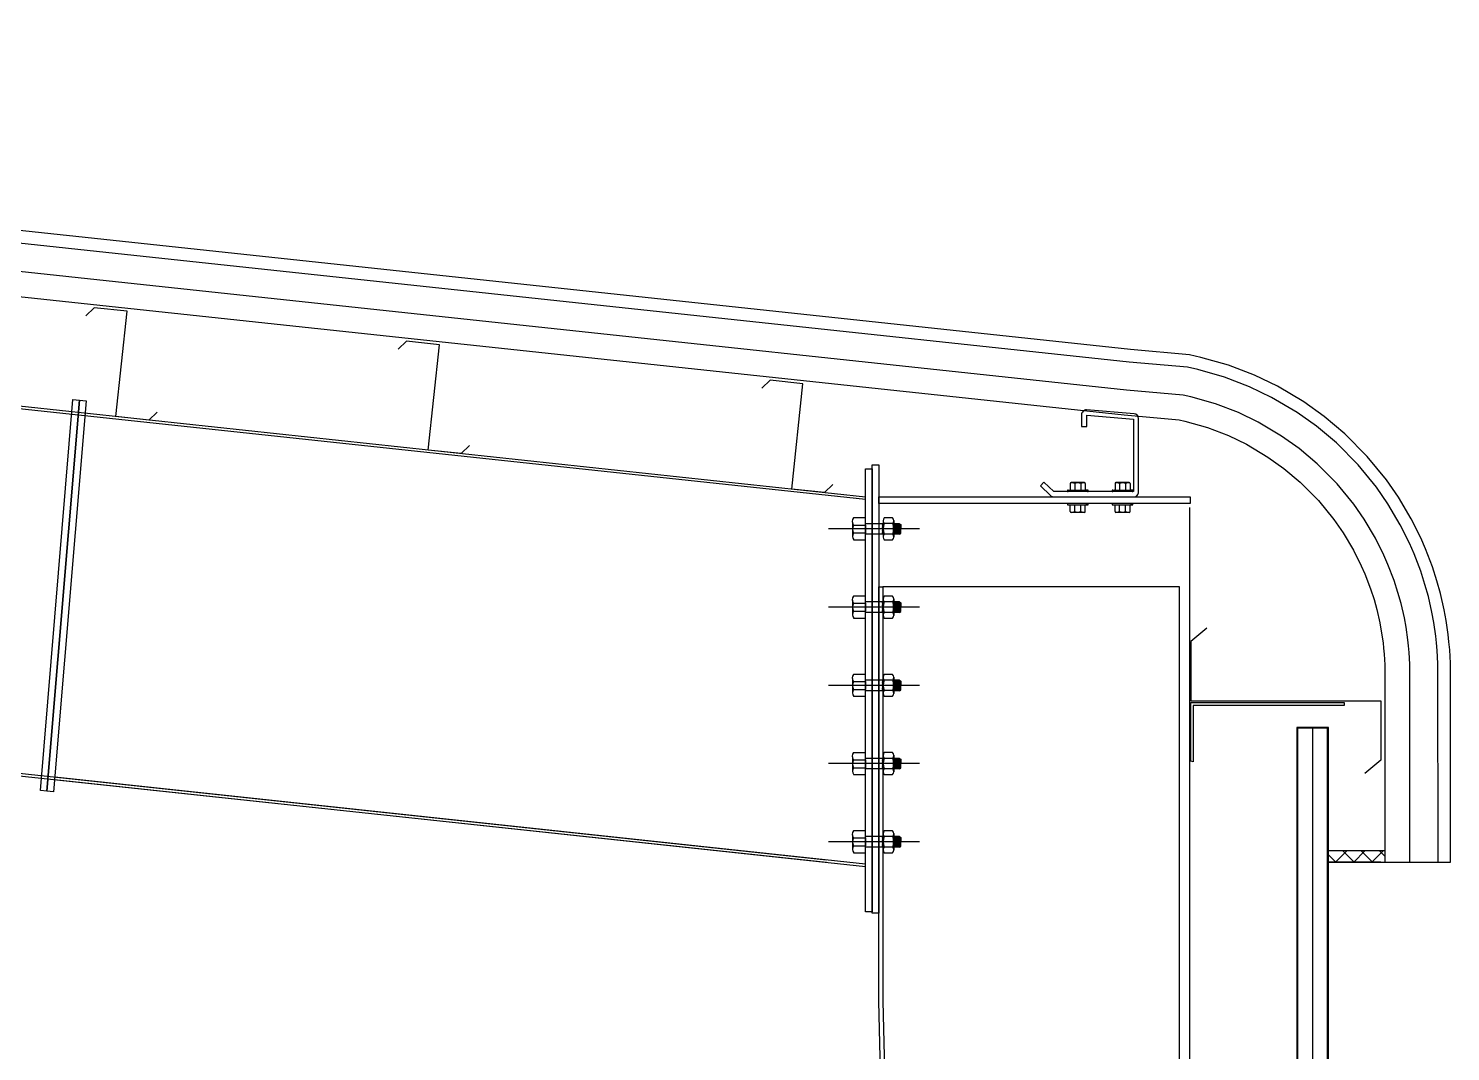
# Model space of a CAD drawing. Header units: millimetres. Extents: x -9083 to 924194, y -232449 to 321637.
# Drawn here: x 382386 to 389961, y 1901 to 7349 of the extents above; entities that cross this region are included whole.
import ezdxf

# ---------------------------------------------------------------- set-up
doc = ezdxf.new("R2010")
doc.units = ezdxf.units.MM
doc.header["$LTSCALE"] = 400
doc.header["$MEASUREMENT"] = 0
doc.linetypes.add('Dashed', pattern=[7.62, 5.08, -2.54])
doc.linetypes.add('HIDDEN', pattern=[0.375, 0.25, -0.125])
doc.layers.get('0').update_dxf_attribs({"lineweight": 0, "true_color": 0xff1414})
for name, color, linetype in [('ELE', 2, 'Continuous'), ('elevation', 7, 'Continuous'), ('SS', 1, 'Continuous')]:
    doc.layers.add(name, color=color, linetype=linetype)
doc.linetypes.add('BATTING', pattern='A,0.0001,-0.1,[134,ltypeshp.shx,S=0.1,R=0,X=-0.1,Y=0],-0.2,[134,ltypeshp.shx,S=0.1,R=180,X=0.1,Y=0],-0.1', length=0.4001)

# ---------------------------------------------------------------- blocks, each defined once
blk = doc.blocks.new('SYMB204')
at = {"color": 0, "linetype": 'ByBlock'}
for p, q in [((-160, 0), (-196, -42.9)), ((0, 0), (-160, 0)), ((0, -512), (0, 0)), ((196, -469.1), (160, -512)), ((160, -512), (0, -512))]:
    blk.add_line(p, q, dxfattribs=at)
at = {"color": 0}
blk.add_lwpolyline([(-162.1, -512), (-4.6, -512), (-4.6, -98.5), (-12, -98.5), (-12, -505.9), (-164.5, -505.9)], close=True, dxfattribs=at)
blk = doc.blocks.new('SYMB103')
at = {"color": 3, "linetype": 'ByBlock'}
for p, q in [((0, -512), (0, 0)), ((0, 0), (160, 0)), ((160, 0), (196, -42.9)), ((-196, -469.1), (-160, -512)), ((-160, -512), (0, -512))]:
    blk.add_line(p, q, dxfattribs=at)

msp = doc.modelspace()

# ---------------------------------------------------------------- hatches: boundary and pattern name
at = {"layer": 'ELE'}
h = msp.add_hatch(dxfattribs=at)
h.set_pattern_fill('ANSI37', color=1, scale=550.426638, style=0)
h.set_pattern_definition([(45, (13615.384, -88504.916), (-48.651301, 48.651301), []), (135, (13615.384, -88504.916), (-48.651301, -48.651301), [])])
h.paths.add_polyline_path([(389611.24359, 2969.58613), (389611.24359, 2909.43112), (389311.40012, 2909.41384), (389311.40012, 2969.56884)])

# ---------------------------------------------------------------- linework, layer by layer
at = {"layer": 'ELE', "color": 1}
for p, q in [((387935.892, 4926.35129), (387935.892, 4892.7287)), ((387947.98702, 4930.17077), (387939.71148, 4930.17077)), ((388003.36948, 4930.17077), (387947.98702, 4930.17077)), ((387995.12228, 4930.17077), (387956.23422, 4930.17077)), ((387959.77648, 4925.45825), (387959.77648, 4890.38452)), ((387991.58002, 4925.45825), (387991.58002, 4890.38452)), ((388011.64502, 4930.17077), (388003.36948, 4930.17077)), ((388015.4645, 4926.35129), (388015.4645, 4892.93084)), ((388174.1885, 4926.35129), (388174.1885, 4892.7287)), ((388186.28352, 4930.17077), (388178.00798, 4930.17077)), ((388241.66598, 4930.17077), (388186.28352, 4930.17077)), ((388233.41878, 4930.17077), (388194.53072, 4930.17077)), ((388198.07298, 4925.45825), (388198.07298, 4890.38452)), ((388229.87652, 4925.45825), (388229.87652, 4890.38452)), ((388249.94152, 4930.17077), (388241.66598, 4930.17077)), ((388253.761, 4926.35129), (388253.761, 4892.93084)), ((387923.80972, 4890.38452), (388027.57225, 4890.38452)), ((388027.57225, 4882.42727), (387923.80972, 4882.42727)), ((388027.57225, 4890.38452), (388018.01082, 4890.38452)), ((388031.39173, 4886.56504), (388031.39173, 4886.24675)), ((388162.10622, 4890.38452), (388265.86875, 4890.38452)), ((388265.86875, 4882.42727), (388162.10622, 4882.42727)), ((388265.86875, 4890.38452), (388256.30732, 4890.38452)), ((388269.68823, 4886.56504), (388269.68823, 4886.24675)), ((388027.57225, 4819.63154), (387923.80972, 4819.63154)), ((387923.80972, 4811.67429), (388027.57225, 4811.67429)), ((387935.892, 4775.70753), (387935.892, 4809.33011)), ((387959.77648, 4776.60057), (387959.77648, 4811.67429)), ((387991.58002, 4776.60057), (387991.58002, 4811.67429)), ((388015.4645, 4775.70753), (388015.4645, 4809.12797)), ((388027.57225, 4811.67429), (388018.01082, 4811.67429)), ((388031.39173, 4815.49377), (388031.39173, 4815.81206)), ((388265.86875, 4819.63154), (388162.10622, 4819.63154)), ((388162.10622, 4811.67429), (388265.86875, 4811.67429)), ((388174.1885, 4775.70753), (388174.1885, 4809.33011)), ((388198.07298, 4776.60057), (388198.07298, 4811.67429)), ((388229.87652, 4776.60057), (388229.87652, 4811.67429)), ((388253.761, 4775.70753), (388253.761, 4809.12797)), ((388265.86875, 4811.67429), (388256.30732, 4811.67429)), ((388269.68823, 4815.49377), (388269.68823, 4815.81206)), ((387947.98702, 4771.88805), (387939.71148, 4771.88805)), ((388003.36948, 4771.88805), (387947.98702, 4771.88805)), ((387995.12228, 4771.88805), (387956.23422, 4771.88805)), ((388011.64502, 4771.88805), (388003.36948, 4771.88805)), ((388186.28352, 4771.88805), (388178.00798, 4771.88805)), ((388241.66598, 4771.88805), (388186.28352, 4771.88805)), ((388233.41878, 4771.88805), (388194.53072, 4771.88805)), ((388249.94152, 4771.88805), (388241.66598, 4771.88805))]:
    msp.add_line(p, q, dxfattribs=at)
at = {"layer": 'ELE', "color": 2, "linetype": 'Continuous'}
msp.add_line((388572.57985, -3032.39765), (388572.57985, 4797.37309), dxfattribs=at)
at = {"layer": 'ELE', "color": 2}
for p, q in [((386781.0252, 4704.23419), (386845.05019, 4704.23419)), ((386845.05019, 4704.35065), (386845.05019, 4661.94805)), ((386845.05019, 4704.16046), (386845.05019, 4661.75786)), ((386934.07222, 4711.63652), (386938.40056, 4700.26501)), ((386934.34382, 4703.04031), (386938.40056, 4692.38235)), ((386934.34382, 4700.15598), (386938.40056, 4689.49801)), ((386934.4976, 4707.63462), (386938.40056, 4697.38068)), ((386937.0726, 4711.63652), (386938.40056, 4708.14766)), ((386937.49798, 4707.63462), (386938.40056, 4705.26333)), ((386989.68991, 4711.74325), (386943.71781, 4711.74325)), ((387026.58236, 4711.54267), (386995.00716, 4711.54267)), ((386995.00716, 4708.17573), (387015.11041, 4655.35999)), ((386995.00716, 4705.2914), (387012.52503, 4659.26804)), ((386995.00716, 4700.29307), (387012.11003, 4655.35999)), ((386995.00716, 4697.40875), (387009.52465, 4659.26804)), ((386996.69026, 4711.63652), (387018.11079, 4655.35999)), ((386997.11564, 4707.63462), (387015.52541, 4659.26804)), ((386999.69063, 4711.63652), (387021.11117, 4655.35999)), ((387000.11601, 4707.63462), (387018.52578, 4659.26804)), ((387002.69101, 4711.63652), (387024.11154, 4655.35999)), ((387003.11639, 4707.63462), (387021.52616, 4659.26804)), ((387005.69139, 4711.63652), (387024.93005, 4661.09226)), ((387006.11677, 4707.63462), (387024.52653, 4659.26804)), ((387008.69176, 4711.63652), (387024.93005, 4668.97491)), ((387009.11714, 4707.63462), (387024.93005, 4666.0906)), ((387011.69214, 4711.63652), (387024.93005, 4676.85757)), ((387012.11752, 4707.63462), (387024.93005, 4673.97325)), ((387014.69252, 4711.63652), (387024.93005, 4684.74024)), ((387015.1179, 4707.63462), (387024.93005, 4681.85591)), ((387017.69289, 4711.63652), (387024.93005, 4692.6229)), ((387018.11827, 4707.63462), (387024.93005, 4689.73857)), ((387020.98701, 4711.63652), (387024.93005, 4701.27729)), ((387021.11865, 4707.63462), (387024.93005, 4697.62123)), ((387024.07355, 4704.06753), (387024.75914, 4702.26632)), ((387024.38293, 4701.15697), (387024.75914, 4700.16856)), ((387026.58236, 4711.54267), (387026.58236, 4655.35999)), ((387033.41943, 4706.6531), (387033.41943, 4683.45133)), ((386781.0252, 4662.0645), (386845.05019, 4662.0645)), ((386934.34382, 4695.15766), (386938.40056, 4684.49969)), ((386934.34382, 4692.27333), (386938.40056, 4681.61535)), ((386934.34382, 4687.27499), (386938.40056, 4676.61702)), ((386934.34382, 4684.39067), (386938.40056, 4673.73269)), ((386934.34382, 4679.39233), (386938.40056, 4668.73437)), ((386934.34382, 4676.50801), (386938.40056, 4665.85004)), ((386934.34382, 4671.50967), (386938.40056, 4660.8517)), ((386934.34382, 4668.62534), (386937.90549, 4659.26804)), ((386934.34382, 4663.62702), (386937.49049, 4655.35999)), ((386934.34382, 4660.74269), (386934.90511, 4659.26804)), ((386989.68991, 4655.7935), (386943.71781, 4655.7935)), ((386995.00716, 4692.41041), (387009.10966, 4655.35999)), ((386995.00716, 4689.52609), (387006.52428, 4659.26804)), ((386995.00716, 4684.52775), (387006.10928, 4655.35999)), ((386995.00716, 4681.64343), (387003.5239, 4659.26804)), ((386995.00716, 4676.64509), (387003.10891, 4655.35999)), ((386995.00716, 4673.76077), (387000.52352, 4659.26804)), ((386995.00716, 4668.76243), (387000.10853, 4655.35999)), ((386995.00716, 4665.8781), (386997.52315, 4659.26804)), ((386995.00716, 4660.87978), (386997.10815, 4655.35999)), ((387026.58236, 4655.35999), (386995.00716, 4655.35999)), ((387033.41943, 4660.24956), (387033.41943, 4683.45133)), ((386781.0252, 4287.6613), (386845.05019, 4287.6613)), ((386781.0252, 4245.49162), (386845.05019, 4245.49162)), ((386845.05019, 4287.77776), (386845.05019, 4245.37517)), ((386845.05019, 4287.58757), (386845.05019, 4245.18497)), ((386934.07222, 4295.06364), (386938.40056, 4283.69212)), ((386934.34382, 4286.46743), (386938.40056, 4275.80946)), ((386934.34382, 4283.5831), (386938.40056, 4272.92512)), ((386934.34382, 4278.58477), (386938.40056, 4267.9268)), ((386934.34382, 4275.70044), (386938.40056, 4265.04246)), ((386934.34382, 4270.7021), (386938.40056, 4260.04414)), ((386934.34382, 4267.81778), (386938.40056, 4257.15981)), ((386934.34382, 4262.81944), (386938.40056, 4252.16148)), ((386934.34382, 4259.93512), (386938.40056, 4249.27715)), ((386934.34382, 4254.93678), (386938.40056, 4244.27881)), ((386934.34382, 4252.05246), (386937.90549, 4242.69515)), ((386934.34382, 4247.05413), (386937.49049, 4238.78711)), ((386934.34382, 4244.1698), (386934.90511, 4242.69515)), ((386934.4976, 4291.06173), (386938.40056, 4280.80779)), ((386937.0726, 4295.06364), (386938.40056, 4291.57478)), ((386937.49798, 4291.06173), (386938.40056, 4288.69045)), ((386989.68991, 4295.17036), (386943.71781, 4295.17036)), ((387026.58236, 4294.96978), (386995.00716, 4294.96978)), ((386995.00716, 4291.60284), (387015.11041, 4238.78711)), ((386995.00716, 4288.71851), (387012.52503, 4242.69515)), ((386995.00716, 4283.72019), (387012.11003, 4238.78711)), ((386995.00716, 4280.83586), (387009.52465, 4242.69515)), ((386995.00716, 4275.83752), (387009.10966, 4238.78711)), ((386995.00716, 4272.9532), (387006.52428, 4242.69515)), ((386995.00716, 4267.95486), (387006.10928, 4238.78711)), ((386995.00716, 4265.07054), (387003.5239, 4242.69515)), ((386995.00716, 4260.0722), (387003.10891, 4238.78711)), ((386995.00716, 4257.18788), (387000.52352, 4242.69515)), ((386995.00716, 4252.18955), (387000.10853, 4238.78711)), ((386995.00716, 4249.30522), (386997.52315, 4242.69515)), ((386995.00716, 4244.30689), (386997.10815, 4238.78711)), ((386996.69026, 4295.06364), (387018.11079, 4238.78711)), ((386997.11564, 4291.06173), (387015.52541, 4242.69515)), ((386999.69063, 4295.06364), (387021.11117, 4238.78711)), ((387000.11601, 4291.06173), (387018.52578, 4242.69515)), ((387002.69101, 4295.06364), (387024.11154, 4238.78711)), ((387003.11639, 4291.06173), (387021.52616, 4242.69515)), ((387005.69139, 4295.06364), (387024.93005, 4244.51937)), ((387006.11677, 4291.06173), (387024.52653, 4242.69515)), ((387008.69176, 4295.06364), (387024.93005, 4252.40203)), ((387009.11714, 4291.06173), (387024.93005, 4249.51771)), ((387011.69214, 4295.06364), (387024.93005, 4260.28468)), ((387012.11752, 4291.06173), (387024.93005, 4257.40036)), ((387014.69252, 4295.06364), (387024.93005, 4268.16735)), ((387015.1179, 4291.06173), (387024.93005, 4265.28302)), ((387017.69289, 4295.06364), (387024.93005, 4276.05001)), ((387018.11827, 4291.06173), (387024.93005, 4273.16568)), ((387020.98701, 4295.06364), (387024.93005, 4284.7044)), ((387021.11865, 4291.06173), (387024.93005, 4281.04834)), ((387024.07355, 4287.49464), (387024.75914, 4285.69343)), ((387024.38293, 4284.58408), (387024.75914, 4283.59568)), ((387026.58236, 4294.96978), (387026.58236, 4238.78711)), ((387033.41943, 4290.08022), (387033.41943, 4266.87844)), ((387033.41943, 4243.67667), (387033.41943, 4266.87844)), ((386989.68991, 4239.22061), (386943.71781, 4239.22061)), ((387026.58236, 4238.78711), (386995.00716, 4238.78711)), ((386781.0252, 3871.08841), (386845.05019, 3871.08841)), ((386845.05019, 3871.20487), (386845.05019, 3828.80228)), ((386845.05019, 3871.01469), (386845.05019, 3828.61208)), ((386934.07222, 3878.49075), (386938.40056, 3867.11923)), ((386934.34382, 3869.89454), (386938.40056, 3859.23657)), ((386934.34382, 3867.01021), (386938.40056, 3856.35223)), ((386934.4976, 3874.48885), (386938.40056, 3864.2349)), ((386937.0726, 3878.49075), (386938.40056, 3875.00189)), ((386937.49798, 3874.48885), (386938.40056, 3872.11756)), ((386989.68991, 3878.59747), (386943.71781, 3878.59747)), ((387026.58236, 3878.39689), (386995.00716, 3878.39689)), ((386995.00716, 3875.02996), (387015.11041, 3822.21422)), ((386995.00716, 3872.14563), (387012.52503, 3826.12227)), ((386995.00716, 3867.1473), (387012.11003, 3822.21422)), ((386995.00716, 3864.26297), (387009.52465, 3826.12227)), ((386996.69026, 3878.49075), (387018.11079, 3822.21422)), ((386997.11564, 3874.48885), (387015.52541, 3826.12227)), ((386999.69063, 3878.49075), (387021.11117, 3822.21422)), ((387000.11601, 3874.48885), (387018.52578, 3826.12227)), ((387002.69101, 3878.49075), (387024.11154, 3822.21422)), ((387003.11639, 3874.48885), (387021.52616, 3826.12227)), ((387005.69139, 3878.49075), (387024.93005, 3827.94648)), ((387006.11677, 3874.48885), (387024.52653, 3826.12227)), ((387008.69176, 3878.49075), (387024.93005, 3835.82914)), ((387009.11714, 3874.48885), (387024.93005, 3832.94482)), ((387011.69214, 3878.49075), (387024.93005, 3843.7118)), ((387012.11752, 3874.48885), (387024.93005, 3840.82748)), ((387014.69252, 3878.49075), (387024.93005, 3851.59446)), ((387015.1179, 3874.48885), (387024.93005, 3848.71013)), ((387017.69289, 3878.49075), (387024.93005, 3859.47712)), ((387018.11827, 3874.48885), (387024.93005, 3856.59279)), ((387020.98701, 3878.49075), (387024.93005, 3868.13152)), ((387021.11865, 3874.48885), (387024.93005, 3864.47545)), ((387024.07355, 3870.92175), (387024.75914, 3869.12054)), ((387024.38293, 3868.0112), (387024.75914, 3867.02279)), ((387026.58236, 3878.39689), (387026.58236, 3822.21422)), ((387033.41943, 3873.50733), (387033.41943, 3850.30556)), ((386781.0252, 3828.91873), (386845.05019, 3828.91873)), ((386934.34382, 3862.01188), (386938.40056, 3851.35392)), ((386934.34382, 3859.12755), (386938.40056, 3848.46958)), ((386934.34382, 3854.12921), (386938.40056, 3843.47125)), ((386934.34382, 3851.24489), (386938.40056, 3840.58692)), ((386934.34382, 3846.24655), (386938.40056, 3835.58859)), ((386934.34382, 3843.36224), (386938.40056, 3832.70426)), ((386934.34382, 3838.3639), (386938.40056, 3827.70592)), ((386934.34382, 3835.47957), (386937.90549, 3826.12227)), ((386934.34382, 3830.48124), (386937.49049, 3822.21422)), ((386934.34382, 3827.59691), (386934.90511, 3826.12227)), ((386989.68991, 3822.64772), (386943.71781, 3822.64772)), ((386995.00716, 3859.26463), (387009.10966, 3822.21422)), ((386995.00716, 3856.38031), (387006.52428, 3826.12227)), ((386995.00716, 3851.38197), (387006.10928, 3822.21422)), ((386995.00716, 3848.49765), (387003.5239, 3826.12227)), ((386995.00716, 3843.49932), (387003.10891, 3822.21422)), ((386995.00716, 3840.615), (387000.52352, 3826.12227)), ((386995.00716, 3835.61666), (387000.10853, 3822.21422)), ((386995.00716, 3832.73233), (386997.52315, 3826.12227)), ((386995.00716, 3827.734), (386997.10815, 3822.21422)), ((387026.58236, 3822.21422), (386995.00716, 3822.21422)), ((387033.41943, 3827.10378), (387033.41943, 3850.30556)), ((386781.0252, 3454.51552), (386845.05019, 3454.51552)), ((386781.0252, 3412.34584), (386845.05019, 3412.34584)), ((386845.05019, 3454.63198), (386845.05019, 3412.22939)), ((386845.05019, 3454.4418), (386845.05019, 3412.03919)), ((386934.07222, 3461.91786), (386938.40056, 3450.54634)), ((386934.34382, 3453.32165), (386938.40056, 3442.66369)), ((386934.34382, 3450.43732), (386938.40056, 3439.77935)), ((386934.34382, 3445.43899), (386938.40056, 3434.78103)), ((386934.34382, 3442.55466), (386938.40056, 3431.89669)), ((386934.34382, 3437.55632), (386938.40056, 3426.89836)), ((386934.34382, 3434.67201), (386938.40056, 3424.01403)), ((386934.34382, 3429.67367), (386938.40056, 3419.0157)), ((386934.34382, 3426.78935), (386938.40056, 3416.13137)), ((386934.34382, 3421.79101), (386938.40056, 3411.13304)), ((386934.34382, 3418.90668), (386937.90549, 3409.54938)), ((386934.34382, 3413.90835), (386937.49049, 3405.64133)), ((386934.34382, 3411.02402), (386934.90511, 3409.54938)), ((386934.4976, 3457.91596), (386938.40056, 3447.66201)), ((386937.0726, 3461.91786), (386938.40056, 3458.429)), ((386937.49798, 3457.91596), (386938.40056, 3455.54467)), ((386989.68991, 3462.02459), (386943.71781, 3462.02459)), ((387026.58236, 3461.824), (386995.00716, 3461.824)), ((386995.00716, 3458.45707), (387015.11041, 3405.64133)), ((386995.00716, 3455.57274), (387012.52503, 3409.54938)), ((386995.00716, 3450.57441), (387012.11003, 3405.64133)), ((386995.00716, 3447.69008), (387009.52465, 3409.54938)), ((386995.00716, 3442.69174), (387009.10966, 3405.64133)), ((386995.00716, 3439.80742), (387006.52428, 3409.54938)), ((386995.00716, 3434.80909), (387006.10928, 3405.64133)), ((386995.00716, 3431.92477), (387003.5239, 3409.54938)), ((386995.00716, 3426.92643), (387003.10891, 3405.64133)), ((386995.00716, 3424.04211), (387000.52352, 3409.54938)), ((386995.00716, 3419.04377), (387000.10853, 3405.64133)), ((386995.00716, 3416.15944), (386997.52315, 3409.54938)), ((386995.00716, 3411.16111), (386997.10815, 3405.64133)), ((386996.69026, 3461.91786), (387018.11079, 3405.64133)), ((386997.11564, 3457.91596), (387015.52541, 3409.54938)), ((386999.69063, 3461.91786), (387021.11117, 3405.64133)), ((387000.11601, 3457.91596), (387018.52578, 3409.54938)), ((387002.69101, 3461.91786), (387024.11154, 3405.64133)), ((387003.11639, 3457.91596), (387021.52616, 3409.54938)), ((387005.69139, 3461.91786), (387024.93005, 3411.37359)), ((387006.11677, 3457.91596), (387024.52653, 3409.54938)), ((387008.69176, 3461.91786), (387024.93005, 3419.25625)), ((387009.11714, 3457.91596), (387024.93005, 3416.37193)), ((387011.69214, 3461.91786), (387024.93005, 3427.13891)), ((387012.11752, 3457.91596), (387024.93005, 3424.25459)), ((387014.69252, 3461.91786), (387024.93005, 3435.02158)), ((387015.1179, 3457.91596), (387024.93005, 3432.13725)), ((387017.69289, 3461.91786), (387024.93005, 3442.90423)), ((387018.11827, 3457.91596), (387024.93005, 3440.0199)), ((387020.98701, 3461.91786), (387024.93005, 3451.55863)), ((387021.11865, 3457.91596), (387024.93005, 3447.90256)), ((387024.07355, 3454.34886), (387024.75914, 3452.54766)), ((387024.38293, 3451.43831), (387024.75914, 3450.4499)), ((387026.58236, 3461.824), (387026.58236, 3405.64133)), ((387033.41943, 3456.93444), (387033.41943, 3433.73267)), ((387033.41943, 3410.53089), (387033.41943, 3433.73267)), ((386989.68991, 3406.07484), (386943.71781, 3406.07484)), ((387026.58236, 3405.64133), (386995.00716, 3405.64133)), ((386781.0252, 3037.94264), (386845.05019, 3037.94264)), ((386845.05019, 3038.0591), (386845.05019, 2995.6565)), ((386845.05019, 3037.86891), (386845.05019, 2995.46631)), ((386934.07222, 3045.34497), (386938.40056, 3033.97346)), ((386934.34382, 3036.74876), (386938.40056, 3026.0908)), ((386934.34382, 3033.86443), (386938.40056, 3023.20646)), ((386934.4976, 3041.34307), (386938.40056, 3031.08913)), ((386937.0726, 3045.34497), (386938.40056, 3041.85611)), ((386937.49798, 3041.34307), (386938.40056, 3038.97178)), ((386989.68991, 3045.4517), (386943.71781, 3045.4517)), ((387026.58236, 3045.25112), (386995.00716, 3045.25112)), ((386995.00716, 3041.88418), (387015.11041, 2989.06844)), ((386995.00716, 3038.99985), (387012.52503, 2992.97649)), ((386995.00716, 3034.00152), (387012.11003, 2989.06844)), ((386995.00716, 3031.11719), (387009.52465, 2992.97649)), ((386996.69026, 3045.34497), (387018.11079, 2989.06844)), ((386997.11564, 3041.34307), (387015.52541, 2992.97649)), ((386999.69063, 3045.34497), (387021.11117, 2989.06844)), ((387000.11601, 3041.34307), (387018.52578, 2992.97649)), ((387002.69101, 3045.34497), (387024.11154, 2989.06844)), ((387003.11639, 3041.34307), (387021.52616, 2992.97649)), ((387005.69139, 3045.34497), (387024.93005, 2994.80071)), ((387006.11677, 3041.34307), (387024.52653, 2992.97649)), ((387008.69176, 3045.34497), (387024.93005, 3002.68336)), ((387009.11714, 3041.34307), (387024.93005, 2999.79904)), ((387011.69214, 3045.34497), (387024.93005, 3010.56602)), ((387012.11752, 3041.34307), (387024.93005, 3007.6817)), ((387014.69252, 3045.34497), (387024.93005, 3018.44869)), ((387015.1179, 3041.34307), (387024.93005, 3015.56436)), ((387017.69289, 3045.34497), (387024.93005, 3026.33135)), ((387018.11827, 3041.34307), (387024.93005, 3023.44702)), ((387020.98701, 3045.34497), (387024.93005, 3034.98574)), ((387021.11865, 3041.34307), (387024.93005, 3031.32967)), ((387024.07355, 3037.77598), (387024.75914, 3035.97477)), ((387024.38293, 3034.86542), (387024.75914, 3033.87701)), ((387026.58236, 3045.25112), (387026.58236, 2989.06844)), ((387033.41943, 3040.36155), (387033.41943, 3017.15978)), ((386781.0252, 2995.77295), (386845.05019, 2995.77295)), ((386934.34382, 3028.8661), (386938.40056, 3018.20814)), ((386934.34382, 3025.98178), (386938.40056, 3015.3238)), ((386934.34382, 3020.98344), (386938.40056, 3010.32547)), ((386934.34382, 3018.09912), (386938.40056, 3007.44114)), ((386934.34382, 3013.10078), (386938.40056, 3002.44282)), ((386934.34382, 3010.21646), (386938.40056, 2999.55849)), ((386934.34382, 3005.21812), (386938.40056, 2994.56015)), ((386934.34382, 3002.33379), (386937.90549, 2992.97649)), ((386934.34382, 2997.33546), (386937.49049, 2989.06844)), ((386934.34382, 2994.45114), (386934.90511, 2992.97649)), ((386989.68991, 2989.50195), (386943.71781, 2989.50195)), ((386995.00716, 3026.11886), (387009.10966, 2989.06844)), ((386995.00716, 3023.23454), (387006.52428, 2992.97649)), ((386995.00716, 3018.2362), (387006.10928, 2989.06844)), ((386995.00716, 3015.35188), (387003.5239, 2992.97649)), ((386995.00716, 3010.35354), (387003.10891, 2989.06844)), ((386995.00716, 3007.46922), (387000.52352, 2992.97649)), ((386995.00716, 3002.47088), (387000.10853, 2989.06844)), ((386995.00716, 2999.58655), (386997.52315, 2992.97649)), ((386995.00716, 2994.58823), (386997.10815, 2989.06844)), ((387026.58236, 2989.06844), (386995.00716, 2989.06844)), ((387033.41943, 2993.95801), (387033.41943, 3017.15978))]:
    msp.add_line(p, q, dxfattribs=at)
at = {"layer": 'ELE', "color": 2, "linetype": 'HIDDEN'}
for p, q in [((386938.40056, 4711.54267), (386845.05019, 4711.54267)), ((386938.40056, 4655.35999), (386845.05019, 4655.35999)), ((386938.40056, 4294.96978), (386845.05019, 4294.96978)), ((386938.40056, 4238.78711), (386845.05019, 4238.78711)), ((386938.40056, 3878.39689), (386845.05019, 3878.39689)), ((386938.40056, 3822.21422), (386845.05019, 3822.21422)), ((386938.40056, 3461.824), (386845.05019, 3461.824)), ((386938.40056, 3405.64133), (386845.05019, 3405.64133)), ((386938.40056, 3045.25112), (386845.05019, 3045.25112)), ((386938.40056, 2989.06844), (386845.05019, 2989.06844))]:
    msp.add_line(p, q, dxfattribs=at)
at = {"layer": 'ELE', "color": 2, "linetype": 'Dashed'}
for p, q in [((387132.8597, 4683.45133), (386647.40959, 4683.45133)), ((387132.8597, 4266.87844), (386647.40959, 4266.87844)), ((387132.8597, 3850.30556), (386647.40959, 3850.30556)), ((387132.8597, 3433.73267), (386647.40959, 3433.73267)), ((387132.8597, 3017.15978), (386647.40959, 3017.15978))]:
    msp.add_line(p, q, dxfattribs=at)
at = {"layer": 'ELE', "color": 6}
for p, q in [((389142.78366, 3626.33527), (389142.78366, -3014.14862)), ((389305.07366, 3626.33527), (389145.56081, 3626.33527)), ((389305.07366, 3623.55812), (389145.56081, 3623.55812)), ((389145.56081, 3623.55812), (389145.56081, -3012.99828)), ((389305.07366, -3230.67191), (389305.07366, 3623.55812)), ((389611.21921, 2969.56884), (389311.40012, 2969.56884)), ((389589.11538, 2909.41384), (389311.40012, 2909.41384))]:
    msp.add_line(p, q, dxfattribs=at)
at = {"layer": 'ELE'}
msp.add_lwpolyline([(389310.57793, 2909.41384), (389961.18892, 2909.94169), (389960.32972, 3968.95596), (389956.45317, 4040.70143), (389952.74593, 4083.23916), (389948.585, 4120.91326), (389937.80657, 4195.86682), (389927.21138, 4253.56064), (389907.67169, 4339.35312), (389888.74471, 4407.77456), (389864.89896, 4481.55249), (389828.47442, 4576.99172), (389802.56896, 4636.16747), (389751.83899, 4737.58025), (389683.45682, 4852.84888), (389619.18784, 4945.47857), (389517.77792, 5069.54212), (389398.11118, 5190.31648), (389287.95942, 5282.97047), (389179.80227, 5360.12168), (389039.38767, 5443.1758), (388916.97811, 5501.97674), (388778.08274, 5555.17747), (388631.38694, 5597.12692), (388569.81884, 5610.7136), (388256.54168, 5638.63513), (365667.10097, 8059.45437)], dxfattribs=at)
at = {"layer": 'ELE', "color": 6}
for points in [[(389894.53728, 2909.88762), (389893.67952, 3967.1296), (389889.95784, 4036.00868), (389886.41271, 4076.68641), (389882.45626, 4112.50905), (389872.0176, 4185.0998), (389861.91074, 4240.13456), (389843.02429, 4323.05888), (389824.88534, 4388.6316), (389802.01051, 4459.40549), (389766.77483, 4551.72971), (389742.19599, 4607.87505), (389693.29746, 4705.62665), (389627.34334, 4816.80243), (389565.92205, 4905.3278), (389468.18903, 5024.89308), (389352.893, 5141.25627), (389247.08946, 5230.25278), (389143.41666, 5304.20518), (389007.93292, 5384.34274), (388890.58356, 5440.71294), (388756.95969, 5491.89455), (388615.02743, 5532.4818), (388559.63702, 5544.70521), (388250.03159, 5572.29948), (365667.10097, 7992.42107)], [(365667.10097, 7707.52954), (388222.36369, 5290.37301), (388516.36424, 5264.16956), (388545.49954, 5257.74006), (388667.18673, 5222.94213), (388778.40672, 5180.34182), (388874.25023, 5134.30222), (388988.77778, 5066.56007), (389073.39211, 5006.20256), (389160.71573, 4932.75041), (389257.43626, 4835.13465), (389339.54244, 4734.68704), (389388.86105, 4663.60504), (389444.49599, 4569.82383), (389485.61089, 4487.63225), (389504.55154, 4444.36619), (389534.73463, 4365.28075), (389553.48298, 4307.27401), (389568.27283, 4253.80836), (389584.38303, 4183.07368), (389592.41451, 4139.33995), (389601.40912, 4076.79115), (389604.49651, 4048.83722), (389607.35271, 4016.06448), (389610.41616, 3959.36753), (389611.26781, 2909.65779)]]:
    msp.add_lwpolyline(points, dxfattribs=at)
at = {"layer": 'ELE', "color": 3}
msp.add_lwpolyline([(388023.12002, 5228.30207), (388023.12002, 5289.76867), (388272.2989, 5268.99341), (388272.2989, 4882.42727), (387848.80329, 4882.42727), (387795.47782, 4932.8537), (387776.56845, 4912.85721), (387830.45369, 4861.90145, 0.1916622896), (387848.03287, 4854.90594), (388274.23491, 4854.90594, 0.4142135624), (388299.82023, 4880.49126), (388299.82023, 5270.86597, 0.4044874038), (388275.08728, 5296.43708), (388022.03637, 5317.34141, 0.4240070752), (387995.59869, 5291.77029), (387995.59869, 5228.30207)], format="xyb", close=True, dxfattribs=at)
at = {"layer": 'ELE', "color": 2, "linetype": 'Continuous'}
for points in [[(386845.05019, 2643.96794), (386845.05019, 5003.61996), (386880.32029, 5003.61996), (386880.32029, 2643.96794)], [(386916.20606, 5025.7671), (386916.20606, 2636.83815), (386880.93596, 2636.83815), (386880.93596, 5025.7671)], [(388573.6635, 4819.63154), (386916.20606, 4819.63154), (386916.20606, 4854.90595), (388573.6635, 4854.90595)]]:
    msp.add_lwpolyline(points, close=True, dxfattribs=at)
at = {"layer": 'ELE', "color": 2}
for points in [[(386781.0613, 4704.19049, -0.304251868), (386781.96239, 4742.48417)], [(386989.68991, 4655.7935, 0.1844171869), (386989.68991, 4711.74325, 0.3667744775), (386989.27044, 4742.03649), (386944.13727, 4742.03649, 0.3667744775), (386943.71781, 4711.74325, 0.1844171869), (386943.71781, 4655.7935, 0.3667744775), (386944.13727, 4625.50026), (386989.27044, 4625.50026, 0.3679849874), (386989.68991, 4655.7935)], [(386781.0613, 4287.6176, -0.304251868), (386781.96239, 4325.91128)], [(386989.68991, 4239.22061, 0.1844171869), (386989.68991, 4295.17036, 0.3667744775), (386989.27044, 4325.46361), (386944.13727, 4325.46361, 0.3667744775), (386943.71781, 4295.17036, 0.1844171869), (386943.71781, 4239.22061, 0.3667744775), (386944.13727, 4208.92737), (386989.27044, 4208.92737, 0.3679849874), (386989.68991, 4239.22061)], [(386781.0613, 3871.04471, -0.304251868), (386781.96239, 3909.3384)], [(386989.68991, 3822.64772, 0.1844171869), (386989.68991, 3878.59747, 0.3667744775), (386989.27044, 3908.89072), (386944.13727, 3908.89072, 0.3667744775), (386943.71781, 3878.59747, 0.1844171869), (386943.71781, 3822.64772, 0.3667744775), (386944.13727, 3792.35448), (386989.27044, 3792.35448, 0.3679849874), (386989.68991, 3822.64772)], [(386781.0613, 3454.47182, -0.304251868), (386781.96239, 3492.76551)], [(386989.68991, 3406.07484, 0.1844171869), (386989.68991, 3462.02459, 0.3667744775), (386989.27044, 3492.31783), (386944.13727, 3492.31783, 0.3667744775), (386943.71781, 3462.02459, 0.1844171869), (386943.71781, 3406.07484, 0.3667744775), (386944.13727, 3375.78159), (386989.27044, 3375.78159, 0.3679849874), (386989.68991, 3406.07484)], [(386781.0613, 3037.89893, -0.304251868), (386781.96239, 3076.19262)], [(386989.68991, 2989.50195, 0.1844171869), (386989.68991, 3045.4517, 0.3667744775), (386989.27044, 3075.74494), (386944.13727, 3075.74494, 0.3667744775), (386943.71781, 3045.4517, 0.1844171869), (386943.71781, 2989.50195, 0.3667744775), (386944.13727, 2959.20871), (386989.27044, 2959.20871, 0.3679849874), (386989.68991, 2989.50195)]]:
    msp.add_lwpolyline(points, format="xyb", dxfattribs=at)
for points in [[(386775.70795, 4720.33155), (386775.70795, 4639.56928)], [(386781.44467, 4625.3734), (386845.05019, 4625.3734), (386845.05019, 4741.90963), (386781.44467, 4741.90963)], [(386938.40056, 4727.84061), (386938.40056, 4639.69614)], [(386995.00716, 4727.84061), (386995.00716, 4639.69614)], [(387026.58236, 4711.54267), (387033.41943, 4706.6531)], [(387026.58236, 4655.35999), (387033.41943, 4660.24956)], [(386781.44467, 4208.80051), (386845.05019, 4208.80051), (386845.05019, 4325.33675), (386781.44467, 4325.33675)], [(386775.70795, 4303.75866), (386775.70795, 4222.99639)], [(386938.40056, 4311.26772), (386938.40056, 4223.12325)], [(386995.00716, 4311.26772), (386995.00716, 4223.12325)], [(387026.58236, 4294.96978), (387033.41943, 4290.08022)], [(387026.58236, 4238.78711), (387033.41943, 4243.67667)], [(386775.70795, 3887.18577), (386775.70795, 3806.42351)], [(386781.44467, 3792.22762), (386845.05019, 3792.22762), (386845.05019, 3908.76386), (386781.44467, 3908.76386)], [(386938.40056, 3894.69483), (386938.40056, 3806.55036)], [(386995.00716, 3894.69483), (386995.00716, 3806.55036)], [(387026.58236, 3878.39689), (387033.41943, 3873.50733)], [(387026.58236, 3822.21422), (387033.41943, 3827.10378)], [(386781.44467, 3375.65473), (386845.05019, 3375.65473), (386845.05019, 3492.19097), (386781.44467, 3492.19097)], [(386775.70795, 3470.61288), (386775.70795, 3389.85062)], [(386938.40056, 3478.12195), (386938.40056, 3389.97748)], [(386995.00716, 3478.12195), (386995.00716, 3389.97748)], [(387026.58236, 3461.824), (387033.41943, 3456.93444)], [(387026.58236, 3405.64133), (387033.41943, 3410.53089)], [(386775.70795, 3054.04), (386775.70795, 2973.27773)], [(386781.44467, 2959.08185), (386845.05019, 2959.08185), (386845.05019, 3075.61808), (386781.44467, 3075.61808)], [(386938.40056, 3061.54906), (386938.40056, 2973.40459)], [(386995.00716, 3061.54906), (386995.00716, 2973.40459)], [(387026.58236, 3045.25112), (387033.41943, 3040.36155)], [(387026.58236, 2989.06844), (387033.41943, 2993.95801)]]:
    msp.add_lwpolyline(points, dxfattribs=at)
at = {"layer": 'ELE', "color": 2, "linetype": 'Continuous'}
msp.add_lwpolyline([(387239.48509, -11337.40283), (386915.12241, 2167.3478), (386915.12241, 4374.68422), (386937.31691, 4374.68422)], dxfattribs=at)
at = {"layer": 'ELE', "color": 1, "linetype": 'Continuous'}
msp.add_lwpolyline([(388517.0368, -3032.39765), (388517.0368, 4374.68422), (386937.31691, 4374.68422), (386937.31691, 2168.37249), (387263.75636, -11337.40283)], dxfattribs=at)
at = {"layer": 'ELE', "color": 6}
msp.add_lwpolyline([(389190.59199, -3147.6466), (389190.59199, -3169.96671, 0.4142135624), (389196.96917, -3176.34388), (389198.56346, -3176.34388, 0.4142135624), (389204.94063, -3169.96671), (389204.94063, -3103.71209, -0.4142135624), (389211.31781, -3097.33492), (389230.44933, -3097.33492, -0.4142135624), (389236.8265, -3103.71209), (389236.8265, -3136.48719, 0.2216976135), (389239.10456, -3141.37243), (389275.77628, -3168.17728, -0.2216976135), (389278.05434, -3173.06253), (389278.05434, -3237.98435, 0.6318317302), (389288.45724, -3242.93024), (389289.12762, -3242.38459, -0.172478306), (389295.16621, -3240.23767), (389301.01217, -3240.23767, 0.4142135624), (389310.57793, -3230.67191), (389310.57793, 3626.33527), (389142.78365, 3626.33527)], format="xyb", dxfattribs=at)
at = {"layer": 'ELE', "color": 1}
for centre, radius, start, end in [((387939.71148, 4926.35129), 3.81948, 90, 180), ((387943.87472, 4890.38452), 38.51016, 65.611355474, 101.279169686), ((387975.67825, 4890.38452), 38.51016, 65.611355474, 114.388644526), ((388007.48178, 4890.38452), 38.51016, 78.720830314, 114.388644526), ((388011.64502, 4926.35129), 3.81948, 0, 90), ((388178.00798, 4926.35129), 3.81948, 90, 180), ((388182.17122, 4890.38452), 38.51016, 65.611355474, 101.279169686), ((388213.97475, 4890.38452), 38.51016, 65.611355474, 114.388644526), ((388245.77828, 4890.38452), 38.51016, 78.720830314, 114.388644526), ((388249.94152, 4926.35129), 3.81948, 0, 90), ((387923.80972, 4886.56504), 3.81948, 90, 180), ((387923.80972, 4886.24675), 3.81948, 180, 270), ((387933.37115, 4892.93084), 2.54632, 270, 0), ((388018.01082, 4892.93084), 2.54632, 180, 270), ((388027.57225, 4886.56504), 3.81948, 0, 90), ((388027.57225, 4886.24675), 3.81948, 270, 0), ((388162.10622, 4886.56504), 3.81948, 90, 180), ((388162.10622, 4886.24675), 3.81948, 180, 270), ((388171.66765, 4892.93084), 2.54632, 270, 0), ((388256.30732, 4892.93084), 2.54632, 180, 270), ((388265.86875, 4886.56504), 3.81948, 0, 90), ((388265.86875, 4886.24675), 3.81948, 270, 0), ((387923.80972, 4815.81206), 3.81948, 90, 180), ((387923.80972, 4815.49377), 3.81948, 180, 270), ((387933.37115, 4809.12797), 2.54632, 0, 90), ((387939.71148, 4775.70753), 3.81948, 180, 270), ((387943.87472, 4811.67429), 38.51016, 258.720830314, 294.388644526), ((387975.67825, 4811.67429), 38.51016, 245.611355474, 294.388644526), ((388007.48178, 4811.67429), 38.51016, 245.611355474, 281.279169686), ((388011.64502, 4775.70753), 3.81948, 270, 0), ((388018.01082, 4809.12797), 2.54632, 90, 180), ((388027.57225, 4815.81206), 3.81948, 0, 90), ((388027.57225, 4815.49377), 3.81948, 270, 0), ((388162.10622, 4815.81206), 3.81948, 90, 180), ((388162.10622, 4815.49377), 3.81948, 180, 270), ((388171.66765, 4809.12797), 2.54632, 0, 90), ((388178.00798, 4775.70753), 3.81948, 180, 270), ((388182.17122, 4811.67429), 38.51016, 258.720830314, 294.388644526), ((388213.97475, 4811.67429), 38.51016, 245.611355474, 294.388644526), ((388245.77828, 4811.67429), 38.51016, 245.611355474, 281.279169686), ((388249.94152, 4775.70753), 3.81948, 270, 0), ((388256.30732, 4809.12797), 2.54632, 90, 180), ((388265.86875, 4815.81206), 3.81948, 0, 90), ((388265.86875, 4815.49377), 3.81948, 270, 0)]:
    msp.add_arc(centre, radius, start, end, dxfattribs=at)
at = {"layer": 'ELE', "color": 2}
for centre, radius, start, end in [((386821.53215, 4683.14935), 45.666, 152.501942247, 207.498057753), ((386808.46818, 4644.10458), 32.79128, 146.699033777, 216.068029522), ((386808.46818, 4227.53169), 32.79128, 146.699033777, 216.068029522), ((386821.53215, 4266.57646), 45.666, 152.501942247, 207.498057753), ((386821.53215, 3850.00357), 45.666, 152.501942247, 207.498057753), ((386808.46818, 3810.9588), 32.79128, 146.699033777, 216.068029522), ((386808.46818, 3394.38591), 32.79128, 146.699033777, 216.068029522), ((386821.53215, 3433.43069), 45.666, 152.501942247, 207.498057753), ((386821.53215, 3016.8578), 45.666, 152.501942247, 207.498057753), ((386808.46818, 2977.81303), 32.79128, 146.699033777, 216.068029522)]:
    msp.add_arc(centre, radius, start, end, dxfattribs=at)
at = {"layer": 'elevation', "color": 2, "linetype": 'Continuous'}
for p, q in [((386845.05019, 4853.54644, 0), (365702.29961, 7119.44788, 0)), ((386845.05019, 4839.58116, 0), (365702.30007, 7105.48255, 0)), ((386637.89423, 2920.60855, 0), (365702.36326, 5164.30194, 0)), ((386637.89423, 2906.64327, 0), (365702.36371, 5150.33661, 0)), ((386845.05019, 2884.44204, 0), (382525.18035, 3347.40921, 0)), ((386845.05019, 2898.40732, 0), (382526.33372, 3361.25088, 0))]:
    msp.add_line(p, q, dxfattribs=at)
for points in [[(382449.60853, 3289.96004), (382623.13896, 5372.52151), (382658.28349, 5369.58554), (382484.75703, 3287.03284)], [(382693.43628, 5366.65851), (382519.90552, 3284.10565), (382484.75703, 3287.03284), (382658.28349, 5369.58554)]]:
    msp.add_lwpolyline(points, close=True, dxfattribs=at)
at = {"layer": 'SS', "color": 8, "linetype": 'BATTING', "ltscale": 0.2}
for points in [[(389744.57109, 2909.76594), (389743.71656, 3963.02027), (389740.34336, 4025.44998), (389737.16295, 4061.94272), (389733.6666, 4093.59957), (389723.99244, 4160.87399), (389714.9843, 4209.92586), (389697.56763, 4286.39684), (389681.20174, 4345.55994), (389660.51151, 4409.57474), (389627.95074, 4494.8902), (389606.35682, 4544.2171), (389561.57904, 4633.73104), (389501.08801, 4735.69793), (389446.07402, 4814.98858), (389356.61404, 4924.43274), (389251.15209, 5030.87082), (389155.13204, 5111.63795), (389061.54902, 5178.39307), (388937.15973, 5251.96834), (388831.19582, 5302.86941), (388709.43283, 5349.50797), (388578.21855, 5387.03029), (388536.7279, 5396.18634), (388235.38388, 5423.04429), (365667.10097, 7841.59614)], [(389226.68079, 3626.33527), (389226.68079, -3032.39765)]]:
    msp.add_lwpolyline(points, dxfattribs=at)

# ---------------------------------------------------------------- block references
at = {"layer": 'ELE', "color": 3, "linetype": 'Continuous', "xscale": -1.97406011851932, "yscale": 1.974060118519318, "zscale": 1.974060118519318, "rotation": 269.9999986804232}
msp.add_blockref('SYMB204', (389589.11538, 3767.66615), dxfattribs=at)
at = {"layer": 'elevation', "linetype": 'Continuous', "extrusion": (0, 0, -1), "xscale": 1.102190467565016, "yscale": 1.102190467565016, "zscale": -1.102190467565016, "rotation": 6.117008075125124}
for p in [(-382911.46418, 5842.66806, 0), (-384575.02691, 5664.38145, 0), (-386511.90879, 5456.80281, 0)]:
    msp.add_blockref('SYMB103', p, dxfattribs=at)

doc.saveas('drawing.dxf')
